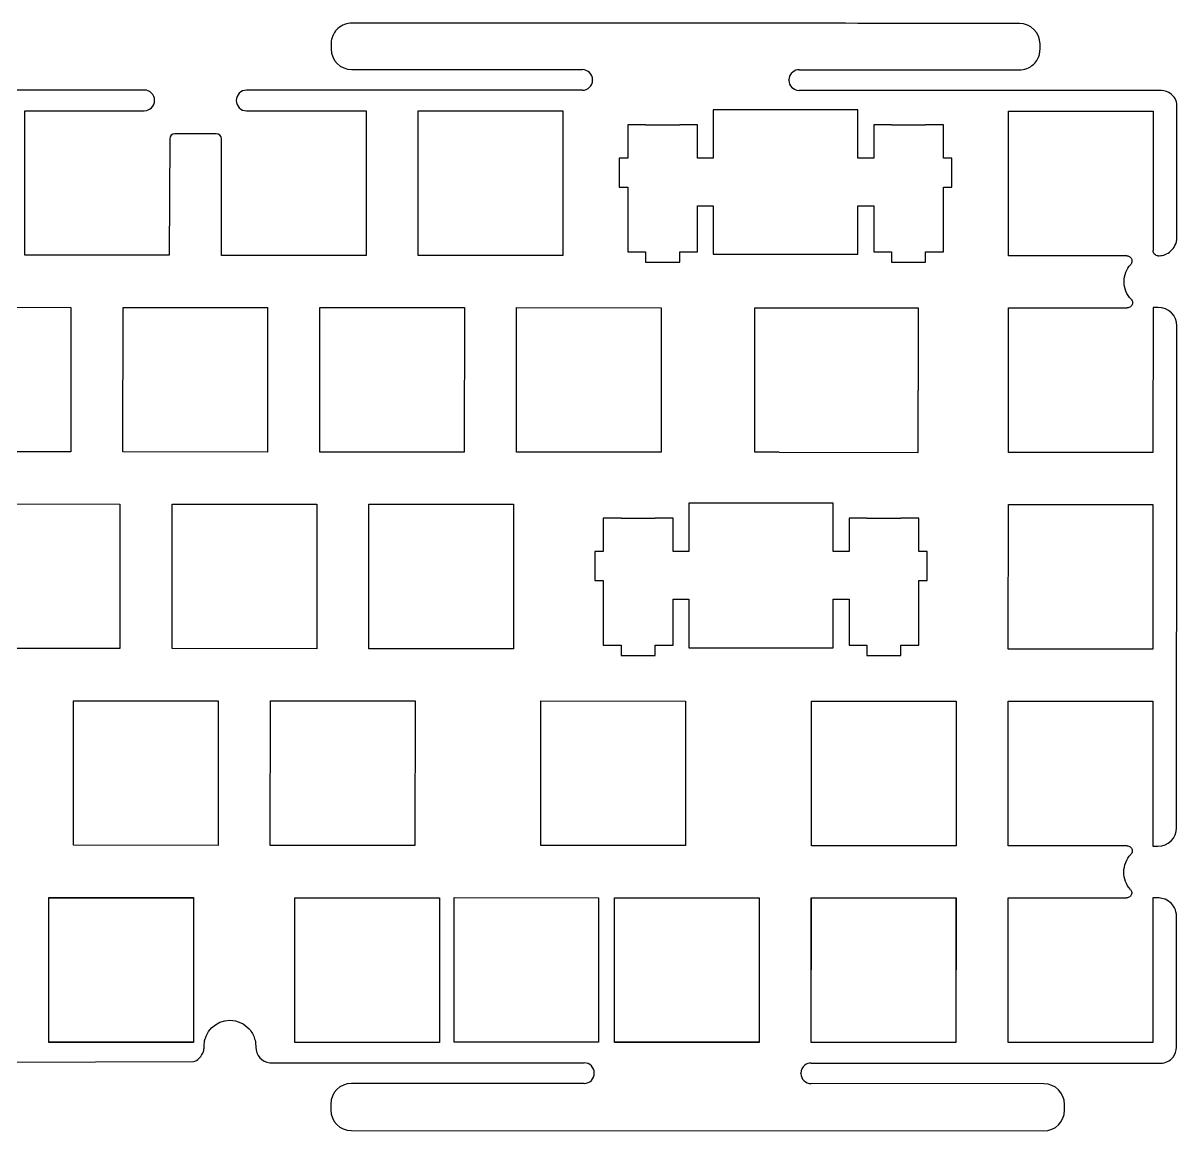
# Model space of a CAD drawing. Header units: millimetres. Extents: x -533 to 933, y 34 to 166.
# Drawn here: x 430.2 to 542, y 57.8 to 165.1 of the extents above; entities that cross this region are included whole.
import ezdxf

# ---------------------------------------------------------------- set-up
doc = ezdxf.new("R2010")
doc.units = ezdxf.units.MM
doc.header["$MEASUREMENT"] = 0
doc.layers.get('0').update_dxf_attribs({"lineweight": 0})

msp = doc.modelspace()

# ---------------------------------------------------------------- linework, layer by layer
at = {"color": 18, "lineweight": 25, "true_color": 0x000000}
for p, q in [((462.06, 160.64), (484.39, 160.63)), ((436.98, 158.65), (414.74, 158.66)), ((439.41, 158.65), (436.98, 158.65)), ((441.98, 158.65), (439.41, 158.65)), ((484.39, 158.63), (451.89, 158.64)), ((485.38, 159.64), (485.38, 159.62)), ((504.38, 159.61), (504.38, 159.63)), ((442.98, 157.65), (442.98, 157.65)), ((450.89, 157.64), (450.89, 157.64)), ((527.7, 158.6), (505.37, 158.62)), ((540.46, 158.6), (527.7, 158.6)), ((430.4, 142.65), (430.41, 156.65)), ((430.41, 156.65), (441.98, 156.65)), ((451.88, 156.64), (463.46, 156.64)), ((463.46, 156.64), (463.45, 142.64)), ((497.07, 156.74), (497.07, 152.04)), ((511.07, 156.74), (497.07, 156.74)), ((511.07, 152.04), (511.07, 156.74)), ((525.65, 142.6), (525.66, 156.6)), ((525.66, 156.6), (539.66, 156.6)), ((539.66, 156.6), (539.65, 143.1)), ((448.95, 154.42), (444.95, 154.42)), ((490.52, 155.27), (488.8, 155.27)), ((488.8, 155.27), (488.8, 152.04)), ((490.52, 155.27), (493.82, 155.27)), ((495.55, 155.27), (493.82, 155.27)), ((495.55, 152.04), (495.55, 155.27)), ((514.32, 155.27), (512.6, 155.27)), ((512.6, 155.27), (512.6, 152.04)), ((514.32, 155.27), (517.62, 155.27)), ((519.35, 155.27), (517.62, 155.27)), ((519.35, 152.04), (519.35, 155.27)), ((444.45, 153.93), (444.4, 142.65)), ((449.45, 142.64), (449.45, 153.92)), ((488.8, 152.04), (487.97, 152.04)), ((487.97, 152.04), (487.97, 149.24)), ((497.07, 152.04), (495.55, 152.04)), ((512.6, 152.04), (511.07, 152.04)), ((520.17, 152.04), (519.35, 152.04)), ((520.17, 149.24), (520.17, 152.04)), ((487.97, 149.24), (488.8, 149.24)), ((488.8, 149.24), (488.8, 142.97)), ((519.35, 142.97), (519.35, 149.24)), ((519.35, 149.24), (520.17, 149.24)), ((495.55, 142.97), (495.55, 147.44)), ((495.55, 147.44), (497.07, 147.44)), ((497.07, 147.44), (497.07, 142.74)), ((511.07, 142.74), (511.07, 147.44)), ((511.07, 147.44), (512.6, 147.44)), ((512.6, 147.44), (512.6, 142.97)), ((444.4, 142.65), (430.4, 142.65)), ((463.45, 142.64), (449.45, 142.64)), ((488.8, 142.97), (490.52, 142.97)), ((490.52, 142.97), (490.52, 141.99)), ((490.52, 141.99), (493.82, 141.99)), ((493.82, 141.99), (493.82, 142.97)), ((493.82, 142.97), (495.55, 142.97)), ((497.07, 142.74), (511.07, 142.74)), ((512.6, 142.97), (514.32, 142.97)), ((514.32, 142.97), (514.32, 141.99)), ((514.32, 141.99), (517.62, 141.99)), ((517.62, 141.99), (517.62, 142.97)), ((517.62, 142.97), (519.35, 142.97)), ((537.11, 142.6), (525.65, 142.6)), ((501.08, 123.57), (501.08, 137.57)), ((501.08, 137.57), (516.91, 137.56)), ((516.91, 137.56), (516.91, 129.56)), ((525.64, 123.55), (525.65, 137.55)), ((525.65, 137.55), (537.15, 137.55)), ((539.65, 137.6), (539.64, 123.55)), ((516.91, 123.56), (516.91, 129.56)), ((503.44, 123.57), (501.08, 123.57)), ((503.44, 123.57), (516.91, 123.56)), ((539.64, 123.55), (525.64, 123.55)), ((494.69, 118.64), (494.69, 113.94)), ((508.69, 118.64), (494.69, 118.64)), ((508.69, 113.94), (508.69, 118.64)), ((488.14, 117.17), (486.42, 117.17)), ((486.42, 117.17), (486.42, 113.94)), ((488.14, 117.17), (491.44, 117.17)), ((493.17, 117.17), (491.44, 117.17)), ((493.17, 113.94), (493.17, 117.17)), ((511.94, 117.17), (510.22, 117.17)), ((510.22, 117.17), (510.22, 113.94)), ((511.94, 117.17), (515.24, 117.17)), ((516.97, 117.17), (515.24, 117.17)), ((516.97, 113.94), (516.97, 117.17)), ((486.42, 113.94), (485.59, 113.94)), ((485.59, 113.94), (485.59, 111.14)), ((494.69, 113.94), (493.17, 113.94)), ((510.22, 113.94), (508.69, 113.94)), ((517.79, 113.94), (516.97, 113.94)), ((517.79, 111.14), (517.79, 113.94)), ((485.59, 111.14), (486.42, 111.14)), ((486.42, 111.14), (486.42, 104.87)), ((516.97, 104.87), (516.97, 111.14)), ((516.97, 111.14), (517.79, 111.14)), ((493.17, 104.87), (493.17, 109.34)), ((493.17, 109.34), (494.69, 109.34)), ((494.69, 109.34), (494.69, 104.64)), ((508.69, 104.64), (508.69, 109.34)), ((508.69, 109.34), (510.22, 109.34)), ((510.22, 109.34), (510.22, 104.87)), ((486.42, 104.87), (488.14, 104.87)), ((488.14, 104.87), (488.14, 103.89)), ((491.44, 103.89), (491.44, 104.87)), ((491.44, 104.87), (493.17, 104.87)), ((494.69, 104.64), (508.69, 104.64)), ((510.22, 104.87), (511.94, 104.87)), ((511.94, 104.87), (511.94, 103.89)), ((515.24, 103.89), (515.24, 104.87)), ((515.24, 104.87), (516.97, 104.87)), ((488.14, 103.89), (491.44, 103.89)), ((511.94, 103.89), (515.24, 103.89)), ((525.62, 85.45), (525.63, 99.45)), ((525.63, 99.45), (539.63, 99.45)), ((539.63, 99.45), (539.62, 85.4)), ((537.13, 85.45), (525.62, 85.45)), ((432.74, 67.45), (432.75, 80.45)), ((432.75, 80.45), (437.25, 80.45)), ((437.25, 80.45), (441.25, 80.45)), ((432.74, 80.4), (446.74, 80.4)), ((432.74, 66.4), (432.74, 80.4)), ((446.74, 80.4), (446.74, 66.4)), ((456.55, 80.4), (470.55, 80.4)), ((456.55, 66.4), (456.55, 80.4)), ((470.55, 80.4), (470.55, 66.4)), ((487.51, 80.4), (501.51, 80.4)), ((487.51, 66.4), (487.51, 80.4)), ((501.51, 80.4), (501.51, 66.4)), ((506.56, 80.4), (520.56, 80.4)), ((506.56, 66.4), (506.56, 80.4)), ((520.56, 80.4), (520.56, 66.4)), ((525.61, 66.4), (525.62, 80.4)), ((525.61, 66.4), (525.61, 80.4)), ((525.62, 80.4), (537.08, 80.4)), ((539.62, 80.4), (539.61, 66.4)), ((539.61, 80.4), (539.61, 66.4)), ((432.74, 66.45), (432.74, 67.45)), ((446.74, 67.4), (446.74, 66.44)), ((446.74, 66.44), (432.74, 66.45)), ((446.74, 66.4), (432.74, 66.4)), ((470.55, 66.4), (456.55, 66.4)), ((501.51, 66.4), (487.51, 66.4)), ((520.56, 66.4), (506.56, 66.4)), ((539.61, 66.4), (525.61, 66.4)), ((539.61, 66.4), (525.61, 66.4)), ((401.27, 64.46), (446.74, 64.54)), ((454.13, 64.44), (484.56, 64.43)), ((485.55, 63.44), (485.55, 63.42)), ((505.55, 63.4), (505.55, 63.42)), ((484.56, 62.43), (462.03, 62.43)), ((529.07, 62.4), (506.54, 62.41)), ((462.03, 57.86), (529.07, 57.83))]:
    msp.add_line(p, q, dxfattribs=at)
for points in [[(468.51, 156.63), (482.51, 156.63), (482.5, 142.63), (468.5, 142.63)], [(434.87, 137.6), (434.86, 123.6), (420.86, 123.61), (420.87, 137.61)], [(439.91, 123.6), (439.92, 137.6), (453.92, 137.59), (453.91, 123.59)], [(472.96, 123.58), (458.96, 123.59), (458.97, 137.59), (472.97, 137.58)], [(492.01, 123.57), (478.01, 123.58), (478.02, 137.58), (492.02, 137.57)], [(439.62, 118.55), (439.62, 104.55), (425.62, 104.56), (425.62, 118.56)], [(458.67, 104.54), (444.67, 104.55), (444.67, 118.55), (458.67, 118.54)], [(463.72, 118.54), (477.72, 118.53), (477.72, 104.53), (463.72, 104.54)], [(539.63, 104.5), (525.63, 104.5), (525.64, 118.5), (539.64, 118.5)], [(435.14, 99.5), (449.14, 99.49), (449.13, 85.49), (435.13, 85.5)], [(454.18, 85.49), (454.19, 99.49), (468.19, 99.48), (468.18, 85.48)], [(480.38, 85.48), (480.38, 99.48), (494.38, 99.47), (494.38, 85.47)], [(506.58, 99.46), (520.58, 99.46), (520.57, 85.46), (506.57, 85.46)], [(471.99, 80.43), (485.97, 80.42), (485.96, 66.42), (471.99, 66.43)], [(487.52, 80.42), (501.52, 80.42), (501.51, 66.42), (487.51, 66.42)], [(506.57, 80.41), (520.57, 80.41), (520.56, 66.41), (506.56, 66.41)]]:
    msp.add_lwpolyline(points, close=True, dxfattribs=at)
for points, knots in [([(505.37, 160.62), (509.42, 160.61), (513.46, 160.61), (517.06, 160.61), (518.89, 160.61), (520.6, 160.61), (522.13, 160.61), (522.83, 160.61), (523.5, 160.61), (524.12, 160.61), (524.56, 160.61), (525.06, 160.61), (525.65, 160.6), (525.98, 160.6), (526.33, 160.6), (526.7, 160.6), (527.16, 160.6), (527.7, 160.8), (528.07, 161.14), (528.41, 161.46), (528.58, 161.86), (528.64, 162.11), (528.67, 162.24), (528.7, 162.39), (528.7, 162.6), (528.7, 162.74), (528.7, 162.97), (528.7, 163.11), (528.7, 164.21), (527.81, 165.11), (526.7, 165.11), (513.74, 165.11), (500.77, 165.12), (490.03, 165.13), (484.66, 165.13), (479.85, 165.13), (475.87, 165.13), (474.78, 165.13), (473.76, 165.13), (472.8, 165.14), (472.21, 165.14), (471.64, 165.14), (470.96, 165.14), (468.71, 165.14), (465.65, 165.14), (462.07, 165.14), (461.64, 165.14), (461.1, 164.96), (460.73, 164.63), (460.38, 164.31), (460.2, 163.89), (460.13, 163.65), (460.09, 163.51), (460.07, 163.36), (460.07, 163.14), (460.07, 163.01), (460.07, 162.78), (460.07, 162.64), (460.07, 161.53), (460.96, 160.64), (462.06, 160.64)], [0, 0, 0, 0, 1, 1, 1, 2, 2, 2, 3, 3, 3, 4, 4, 4, 5, 5, 5, 6, 6, 6, 7, 7, 7, 8, 8, 8, 9, 9, 9, 10, 10, 10, 11, 11, 11, 12, 12, 12, 13, 13, 13, 14, 14, 14, 15, 15, 15, 16, 16, 16, 17, 17, 17, 18, 18, 18, 19, 19, 19, 20, 20, 20, 20]), ([(505.37, 160.62), (505.15, 160.62), (504.93, 160.54), (504.76, 160.4), (504.53, 160.21), (504.38, 159.92), (504.38, 159.63)], [0, 0, 0, 0, 1, 1, 1, 2, 2, 2, 2]), ([(504.38, 159.61), (504.38, 159.06), (504.83, 158.62), (505.37, 158.62), (505.37, 158.62), (505.37, 158.62), (505.37, 158.62)], [0, 0, 0, 0, 1, 1, 1, 2, 2, 2, 2]), ([(540.15, 142.6), (540.16, 142.6), (540.21, 142.6), (540.25, 142.6), (540.64, 142.62), (541.01, 142.75), (541.36, 143.07), (541.66, 143.34), (541.95, 143.75), (541.95, 144.4), (541.95, 145.15), (541.95, 146.12), (541.95, 147.29), (541.95, 149.02), (541.95, 151.12), (541.95, 152.95), (541.95, 154.27), (541.96, 155.43), (541.96, 156.29), (541.96, 156.59), (541.96, 156.85), (541.96, 157.1), (541.96, 157.69), (541.67, 158.04), (541.41, 158.26), (541.1, 158.51), (540.78, 158.6), (540.46, 158.6)], [0, 0, 0, 0, 1, 1, 1, 2, 2, 2, 3, 3, 3, 4, 4, 4, 5, 5, 5, 6, 6, 6, 7, 7, 7, 8, 8, 8, 9, 9, 9, 9]), ([(540.15, 142.6), (540.02, 142.6), (539.89, 142.65), (539.8, 142.74), (539.7, 142.84), (539.65, 142.97), (539.65, 143.1)], [0, 0, 0, 0, 1, 1, 1, 2, 2, 2, 2]), ([(537.11, 142.6), (537.22, 142.6), (537.33, 142.56), (537.41, 142.49), (537.5, 142.43), (537.57, 142.33), (537.59, 142.23), (537.62, 142.12), (537.61, 142), (537.57, 141.9), (537.55, 141.85), (537.52, 141.81), (537.48, 141.77)], [0, 0, 0, 0, 1, 1, 1, 2, 2, 2, 3, 3, 3, 4, 4, 4, 4]), ([(537.52, 138.39), (537.1, 138.84), (536.84, 139.44), (536.84, 140.1), (536.84, 140.74), (537.09, 141.32), (537.48, 141.77)], [0, 0, 0, 0, 1, 1, 1, 2, 2, 2, 2]), ([(537.52, 138.39), (537.56, 138.35), (537.59, 138.3), (537.61, 138.25), (537.66, 138.15), (537.67, 138.04), (537.64, 137.93), (537.61, 137.82), (537.55, 137.72), (537.46, 137.66), (537.37, 137.59), (537.26, 137.55), (537.15, 137.55)], [0, 0, 0, 0, 1, 1, 1, 2, 2, 2, 3, 3, 3, 4, 4, 4, 4]), ([(539.62, 85.4), (539.79, 85.4), (539.95, 85.4), (540.12, 85.4), (541.11, 85.4), (541.92, 86.2), (541.92, 87.2), (541.93, 103.4), (541.94, 119.6), (541.95, 135.8), (541.95, 136.79), (541.14, 137.6), (540.15, 137.6), (539.98, 137.6), (539.81, 137.6), (539.65, 137.6)], [0, 0, 0, 0, 1, 1, 1, 2, 2, 2, 3, 3, 3, 4, 4, 4, 5, 5, 5, 5]), ([(537.13, 85.45), (537.24, 85.45), (537.35, 85.41), (537.43, 85.34), (537.52, 85.27), (537.59, 85.18), (537.61, 85.07), (537.64, 84.96), (537.63, 84.85), (537.58, 84.74), (537.56, 84.69), (537.53, 84.65), (537.49, 84.61)], [0, 0, 0, 0, 1, 1, 1, 2, 2, 2, 3, 3, 3, 4, 4, 4, 4]), ([(537.45, 81.23), (537.06, 81.67), (536.82, 82.26), (536.82, 82.9), (536.82, 83.56), (537.07, 84.16), (537.49, 84.61)], [0, 0, 0, 0, 1, 1, 1, 2, 2, 2, 2]), ([(441.25, 80.45), (442.36, 80.45), (443.46, 80.45), (444.12, 80.45), (444.34, 80.45), (444.51, 80.45), (444.61, 80.45), (444.72, 80.45), (444.84, 80.45), (445.03, 80.45), (445.23, 80.45), (445.47, 80.45), (445.75, 80.44), (445.75, 80.44), (445.77, 80.44), (445.78, 80.44), (445.78, 80.44), (445.79, 80.44), (445.8, 80.44), (446.11, 80.44), (446.43, 80.44), (446.75, 80.44)], [0, 0, 0, 0, 1, 1, 1, 2, 2, 2, 3, 3, 3, 4, 4, 4, 5, 5, 5, 6, 6, 6, 7, 7, 7, 7]), ([(446.75, 80.44), (446.75, 80.19), (446.75, 79.94), (446.75, 79.77), (446.75, 79.68), (446.75, 79.63), (446.75, 79.5), (446.75, 79.49), (446.75, 79.48), (446.75, 79.48), (446.75, 79.46), (446.75, 79.46), (446.75, 79.44), (446.75, 77.02), (446.75, 74.59), (446.74, 72.61), (446.74, 71.94), (446.74, 71.33), (446.74, 70.78), (446.74, 70.32), (446.74, 69.91), (446.74, 69.55), (446.74, 69.33), (446.74, 69.09), (446.74, 68.76), (446.74, 68.4), (446.74, 67.95), (446.74, 67.44), (446.74, 67.43), (446.74, 67.41), (446.74, 67.4)], [0, 0, 0, 0, 1, 1, 1, 2, 2, 2, 3, 3, 3, 4, 4, 4, 5, 5, 5, 6, 6, 6, 7, 7, 7, 8, 8, 8, 9, 9, 9, 10, 10, 10, 10]), ([(537.45, 81.23), (537.52, 81.15), (537.57, 81.04), (537.58, 80.94), (537.59, 80.83), (537.56, 80.71), (537.5, 80.62), (537.44, 80.53), (537.34, 80.46), (537.24, 80.43), (537.19, 80.41), (537.13, 80.4), (537.08, 80.4)], [0, 0, 0, 0, 1, 1, 1, 2, 2, 2, 3, 3, 3, 4, 4, 4, 4]), ([(506.54, 64.41), (513.15, 64.41), (519.77, 64.41), (525.42, 64.41), (528.25, 64.41), (530.84, 64.41), (533.08, 64.41), (533.96, 64.41), (534.78, 64.41), (535.54, 64.41), (536.04, 64.41), (536.6, 64.41), (537.26, 64.41), (538.16, 64.41), (539.22, 64.4), (540.41, 64.4), (540.79, 64.4), (541.29, 64.6), (541.58, 64.97), (541.81, 65.25), (541.91, 65.62), (541.91, 65.9), (541.91, 68.84), (541.91, 71.78), (541.91, 74.18), (541.92, 75.81), (541.92, 77.16), (541.92, 78.16), (541.92, 78.31), (541.92, 78.46), (541.92, 78.6), (541.92, 79.28), (541.6, 79.69), (541.31, 79.95), (540.86, 80.34), (540.41, 80.4), (540.12, 80.4), (539.87, 80.4), (539.74, 80.4), (539.62, 80.4)], [0, 0, 0, 0, 1, 1, 1, 2, 2, 2, 3, 3, 3, 4, 4, 4, 5, 5, 5, 6, 6, 6, 7, 7, 7, 8, 8, 8, 9, 9, 9, 10, 10, 10, 11, 11, 11, 12, 12, 12, 13, 13, 13, 13]), ([(446.74, 64.54), (447.14, 64.67), (447.45, 64.98), (447.59, 65.26), (447.66, 65.4), (447.7, 65.52), (447.73, 65.61), (447.74, 65.68), (447.77, 65.8), (447.77, 65.96), (447.77, 65.98), (447.77, 66.02), (447.77, 66.05), (447.77, 67.43), (448.89, 68.55), (450.27, 68.55), (451.02, 68.55), (451.69, 68.2), (452.12, 67.72), (452.39, 67.43), (452.56, 67.09), (452.66, 66.76), (452.72, 66.55), (452.77, 66.39), (452.77, 66.04), (452.77, 66.01), (452.77, 65.97), (452.77, 65.94), (452.77, 65.15), (453.36, 64.51), (454.13, 64.44)], [0, 0, 0, 0, 1, 1, 1, 2, 2, 2, 3, 3, 3, 4, 4, 4, 5, 5, 5, 6, 6, 6, 7, 7, 7, 8, 8, 8, 9, 9, 9, 10, 10, 10, 10]), ([(506.54, 64.41), (506.32, 64.41), (506.1, 64.34), (505.92, 64.2), (505.69, 64.01), (505.55, 63.72), (505.55, 63.42)], [0, 0, 0, 0, 1, 1, 1, 2, 2, 2, 2]), ([(462.03, 62.43), (462.03, 62.43), (462.03, 62.43), (462.03, 62.43), (460.93, 62.43), (460.03, 61.54), (460.03, 60.43), (460.03, 60.24), (460.03, 60.05), (460.03, 59.87), (460.03, 58.76), (460.92, 57.87), (462.03, 57.86)], [0, 0, 0, 0, 1, 1, 1, 2, 2, 2, 3, 3, 3, 4, 4, 4, 4]), ([(529.07, 57.83), (530.17, 57.83), (531.07, 58.73), (531.07, 59.83), (531.07, 60.02), (531.07, 60.21), (531.07, 60.4), (531.07, 61.51), (530.18, 62.4), (529.07, 62.4)], [0, 0, 0, 0, 1, 1, 1, 2, 2, 2, 3, 3, 3, 3])]:
    msp.add_open_spline(points, degree=3, knots=knots, dxfattribs=at)
for points in [[(485.38, 159.64), (485.38, 160.18), (484.94, 160.63), (484.39, 160.63)], [(442.98, 157.65), (442.98, 158.2), (442.53, 158.65), (441.98, 158.65)], [(451.89, 158.64), (451.33, 158.64), (450.89, 158.19), (450.89, 157.64)], [(484.39, 158.63), (484.94, 158.63), (485.38, 159.07), (485.38, 159.62)], [(441.98, 156.65), (442.53, 156.65), (442.98, 157.09), (442.98, 157.65)], [(450.89, 157.64), (450.89, 157.09), (451.33, 156.64), (451.88, 156.64)], [(444.95, 154.42), (444.67, 154.42), (444.45, 154.2), (444.45, 153.93)], [(449.45, 153.92), (449.45, 154.2), (449.23, 154.42), (448.95, 154.42)], [(485.55, 63.44), (485.55, 63.98), (485.11, 64.43), (484.56, 64.43)], [(484.56, 62.43), (485.11, 62.43), (485.55, 62.87), (485.55, 63.42)], [(505.55, 63.4), (505.55, 62.86), (505.99, 62.41), (506.54, 62.41)]]:
    msp.add_open_spline(points, degree=3, dxfattribs=at)

doc.saveas('drawing.dxf')
